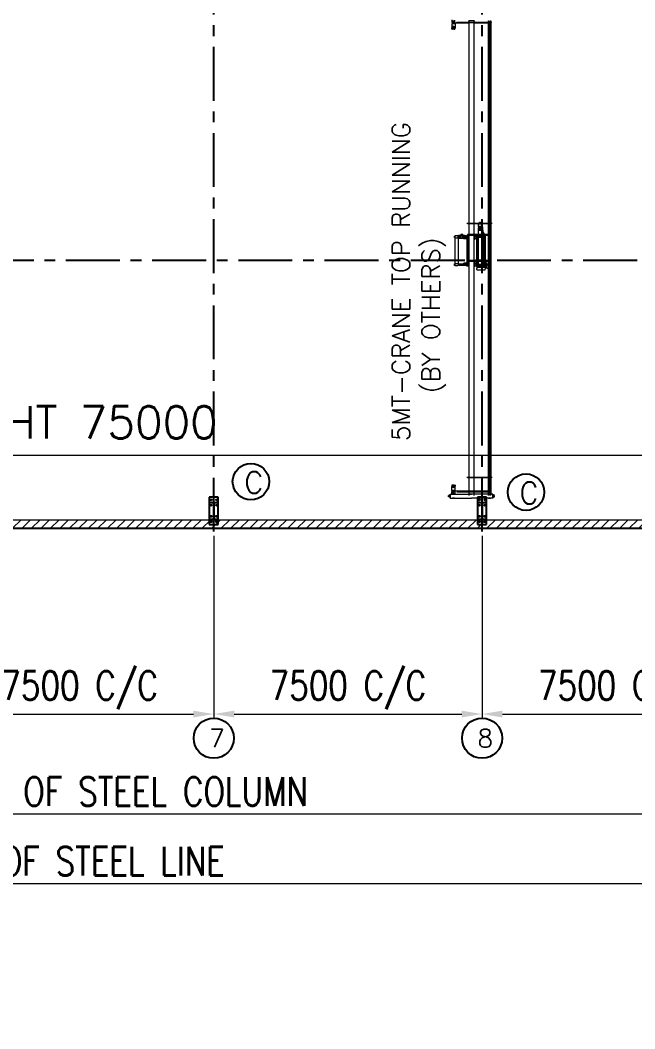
# Model space of a CAD drawing. Header units: millimetres. Extents: x 68421 to 1479662, y -51504 to 144751.
# Drawn here: x 1356556 to 1373736, y 21030 to 49232 of the extents above; entities that cross this region are included whole.
import ezdxf

# ---------------------------------------------------------------- set-up
doc = ezdxf.new("R2010")
doc.units = ezdxf.units.MM
doc.header["$LTSCALE"] = 0.35
doc.header["$MEASUREMENT"] = 0
for name, pattern in [('CENTER', [6884.562, 4302.852, -860.57, 860.57, -860.57]), ('CONTIN', [0, 0, 0]), ('HIDDEN', [9.525, 6.35, -3.175])]:
    doc.linetypes.add(name, pattern=pattern)
doc.layers.get('0').update_dxf_attribs({"linetype": 'CONTIN'})
doc.layers.get('Defpoints').update_dxf_attribs({"linetype": 'CONTINUOUS'})
for name, color, linetype in [('1', 7, 'CONTIN'), ('10', 10, 'CONTIN'), ('13', 1, 'CONTIN'), ('16', 7, 'CONTIN'), ('27', 1, 'CENTER')]:
    doc.layers.add(name, color=color, linetype=linetype)
doc.styles.add('S', font='simplex.shx')
doc.styles.add('SIMPLEX', font='simplex.shx', dxfattribs={"width": 0.8})
doc.dimstyles.new('FOR D', dxfattribs={"dimscale": 114, "dimtxt": 2, "dimasz": 2, "dimexe": 1, "dimexo": 1, "dimgap": 1, "dimtad": 1, "dimdec": 0, "dimzin": 0, "dimdsep": 46, "dimtxsty": 'SIMPLEX', "dimcen": 1, "dimclrd": 6, "dimclre": 6, "dimclrt": 7, "dimadec": 0, "dimazin": 0, "dimtfac": 1, "dimtdec": 0, "dimtofl": 0, "dimtmove": 0, "dimatfit": 3, "dimfxl": 1, "dimtolj": 1, "dimtzin": 0, "dimlwd": 0, "dimlwe": 0, "dimarcsym": 1})

# ---------------------------------------------------------------- blocks, each defined once
blk = doc.blocks.new('WCOL')
for p, q in [((-448.874, 875.304), (448.874, 875.304)), ((0, 875.304), (0, 0)), ((-448.874, 0), (448.874, 0))]:
    blk.add_line(p, q)
blk = doc.blocks.new('BOLT_0')
at = {"layer": '1'}
blk.add_circle((0, 0), 25.4, dxfattribs=at)
blk = doc.blocks.new('FGFG')
at = {"color": 3, "linetype": 'HIDDEN', "lineweight": 0, "ltscale": 5}
for p, q in [((1233976, 38380), (1233976, 38313)), ((1233976, 38369), (1234059, 38369)), ((1233976, 38368), (1234059, 38368)), ((1234012, 38364), (1234022, 38364)), ((1234012, 38364), (1234012, 38337)), ((1234022, 38364), (1234022, 38337)), ((1234059, 38313), (1234059, 38380)), ((1234445, 38359), (1234445, 38380)), ((1234445, 38380), (1234597, 38380)), ((1234445, 38359), (1234445, 25093)), ((1234597, 38380), (1234597, 38359)), ((1234597, 25093), (1234597, 38359)), ((1234992, 25093), (1234992, 38362)), ((1234992, 38362), (1235007, 38362)), ((1235007, 38362), (1235007, 25093)), ((1235042, 25093), (1235042, 38362)), ((1235042, 38362), (1235058, 38362)), ((1235058, 38362), (1235058, 25093)), ((1233972, 38285), (1233972, 38172)), ((1233992, 38285), (1233972, 38285)), ((1234003, 38208), (1233972, 38208)), ((1234003, 38190), (1233972, 38190)), ((1234003, 38172), (1233972, 38172)), ((1233975, 38142), (1233972, 38172)), ((1234010, 38334), (1233976, 38334)), ((1233978, 38308), (1233977, 38308)), ((1233977, 38308), (1233977, 38303)), ((1233977, 38303), (1233978, 38303)), ((1234057, 38308), (1233978, 38308)), ((1234058, 38303), (1233978, 38303)), ((1233982, 38303), (1233980, 38285)), ((1234054, 38308), (1233981, 38308)), ((1234003, 38135), (1233982, 38135)), ((1234043, 38285), (1233992, 38285)), ((1234024, 38208), (1234003, 38208)), ((1234024, 38190), (1234003, 38190)), ((1234024, 38172), (1234003, 38172)), ((1234024, 38135), (1234003, 38135)), ((1234024, 38208), (1234062, 38208)), ((1234024, 38190), (1234062, 38190)), ((1234024, 38172), (1234062, 38172)), ((1234024, 38135), (1234053, 38135)), ((1234059, 38334), (1234025, 38334)), ((1234062, 38285), (1234043, 38285)), ((1234052, 38303), (1234055, 38285)), ((1234057, 38308), (1234058, 38308)), ((1234058, 38308), (1234058, 38303)), ((1234060, 38142), (1234062, 38172)), ((1234062, 38285), (1234062, 38172)), ((1234992, 38301), (1234597, 38301)), ((1234774, 32726), (1234742, 32726)), ((1234742, 32726), (1234742, 32711)), ((1234774, 32726), (1234806, 32726)), ((1234806, 32726), (1234806, 32711)), ((1235096, 32701), (1234389, 32701)), ((1234712, 32580), (1234712, 32554)), ((1234835, 32580), (1234712, 32580)), ((1234712, 32554), (1234712, 32554)), ((1234712, 32554), (1234712, 32552)), ((1234835, 32554), (1234712, 32554)), ((1234712, 32552), (1234712, 32514)), ((1234712, 32552), (1234713, 32552)), ((1234774, 32552), (1234712, 32552)), ((1234836, 32530), (1234712, 32530)), ((1234712, 32511), (1234712, 32389)), ((1234713, 32552), (1234774, 32552)), ((1234713, 32513), (1234719, 32513)), ((1234719, 32511), (1234713, 32511)), ((1234723, 32607), (1234717, 32607)), ((1234829, 32711), (1234719, 32711)), ((1234719, 32616), (1234719, 32711)), ((1234829, 32691), (1234719, 32691)), ((1234829, 32683), (1234719, 32683)), ((1234719, 32621), (1234829, 32621)), ((1234719, 32616), (1234829, 32616)), ((1234719, 32513), (1234721, 32513)), ((1234719, 32512), (1234719, 32511)), ((1234721, 32512), (1234719, 32512)), ((1234731, 32511), (1234719, 32511)), ((1234721, 32513), (1234721, 32512)), ((1234721, 32513), (1234827, 32513)), ((1234824, 32607), (1234723, 32607)), ((1234724, 32609), (1234724, 32607)), ((1234731, 32610), (1234725, 32610)), ((1234731, 32610), (1234731, 32613)), ((1234817, 32610), (1234731, 32610)), ((1234740, 32511), (1234731, 32511)), ((1234732, 32614), (1234739, 32616)), ((1234809, 32616), (1234739, 32616)), ((1234829, 32511), (1234740, 32511)), ((1234774, 32552), (1234834, 32552)), ((1234836, 32552), (1234774, 32552)), ((1234816, 32614), (1234809, 32616)), ((1234817, 32610), (1234817, 32613)), ((1234823, 32610), (1234817, 32610)), ((1234824, 32609), (1234824, 32607)), ((1234831, 32607), (1234824, 32607)), ((1234827, 32512), (1234827, 32513)), ((1234827, 32513), (1234829, 32513)), ((1234829, 32512), (1234827, 32512)), ((1234829, 32616), (1234829, 32711)), ((1234829, 32513), (1234835, 32513)), ((1234829, 32511), (1234829, 32512)), ((1234835, 32511), (1234829, 32511)), ((1234834, 32552), (1234835, 32552)), ((1234836, 32554), (1234835, 32580)), ((1234835, 32554), (1234836, 32554)), ((1234835, 32552), (1234835, 32554)), ((1234836, 32514), (1234836, 32552)), ((1234836, 32511), (1234836, 32432)), ((1234836, 32432), (1234836, 32417)), ((1234837, 32437), (1234837, 32385)), ((1234862, 32440), (1234840, 32440)), ((1234867, 32440), (1234862, 32440)), ((1234862, 32440), (1234862, 32365)), ((1234046, 32345), (1234045, 32344)), ((1234045, 32344), (1234045, 32307)), ((1234045, 32307), (1234046, 32307)), ((1234046, 32345), (1234046, 32307)), ((1234049, 32345), (1234046, 32345)), ((1234046, 32307), (1234049, 32307)), ((1234049, 32346), (1234050, 32346)), ((1234049, 32345), (1234049, 32346)), ((1234049, 32307), (1234049, 32345)), ((1234049, 32307), (1234049, 32345)), ((1234049, 32305), (1234049, 32307)), ((1234050, 32305), (1234049, 32305)), ((1234050, 32346), (1234050, 32345)), ((1234050, 32307), (1234050, 32345)), ((1234050, 32345), (1234053, 32345)), ((1234050, 32345), (1234050, 32326)), ((1234050, 32326), (1234050, 32307)), ((1234050, 32307), (1234053, 32307)), ((1234050, 32307), (1234050, 32305)), ((1234053, 32351), (1234053, 31569)), ((1234078, 32351), (1234053, 32351)), ((1234053, 32351), (1234053, 32345)), ((1234053, 32345), (1234053, 32307)), ((1234053, 32303), (1234149, 32303)), ((1234128, 32351), (1234078, 32351)), ((1234150, 32351), (1234128, 32351)), ((1234150, 32352), (1234149, 32347)), ((1234149, 32333), (1234149, 32347)), ((1234149, 32319), (1234149, 32333)), ((1234149, 32332), (1234149, 32326)), ((1234149, 32326), (1234149, 32319)), ((1234149, 32319), (1234149, 32304)), ((1234150, 32299), (1234149, 32304)), ((1234153, 32353), (1234151, 32353)), ((1234151, 32298), (1234153, 32298)), ((1234153, 32357), (1234153, 32353)), ((1234153, 32353), (1234153, 32326)), ((1234153, 32326), (1234153, 32298)), ((1234153, 32298), (1234153, 32295)), ((1234153, 32290), (1234153, 31569)), ((1234155, 32358), (1234155, 32361)), ((1234155, 32358), (1234155, 32293)), ((1234155, 32293), (1234155, 32290)), ((1234195, 32365), (1234171, 32365)), ((1234171, 32365), (1234171, 32286)), ((1234171, 32286), (1234195, 32286)), ((1234197, 32365), (1234195, 32365)), ((1234195, 32365), (1234195, 32286)), ((1234195, 32365), (1234195, 32365)), ((1234195, 32286), (1234197, 32286)), ((1234195, 32286), (1234195, 32286)), ((1234197, 32364), (1234197, 32365)), ((1234212, 32365), (1234197, 32365)), ((1234197, 32365), (1234197, 32365)), ((1234197, 32364), (1234197, 32287)), ((1234197, 32286), (1234197, 32287)), ((1234197, 32286), (1234212, 32286)), ((1234197, 32286), (1234197, 32286)), ((1234212, 32326), (1234212, 32365)), ((1234224, 32365), (1234212, 32365)), ((1234212, 32286), (1234212, 32326)), ((1234212, 32286), (1234224, 32286)), ((1234221, 32392), (1234221, 32388)), ((1234221, 32388), (1234222, 32369)), ((1234221, 32388), (1234223, 32388)), ((1234223, 32388), (1234251, 32388)), ((1234224, 32359), (1234224, 32365)), ((1234224, 32292), (1234224, 32359)), ((1234225, 32359), (1234224, 32359)), ((1234224, 32286), (1234224, 32292)), ((1234224, 32292), (1234225, 32292)), ((1234225, 32366), (1234266, 32366)), ((1234265, 32365), (1234225, 32365)), ((1234225, 32365), (1234225, 32359)), ((1234225, 32359), (1234225, 32359)), ((1234225, 32292), (1234225, 32359)), ((1234225, 32292), (1234225, 32286)), ((1234225, 32292), (1234225, 32292)), ((1234225, 32286), (1234265, 32286)), ((1234262, 32385), (1234241, 32385)), ((1234241, 32370), (1234262, 32370)), ((1234282, 32388), (1234251, 32388)), ((1234265, 32359), (1234265, 32365)), ((1234266, 32359), (1234265, 32359)), ((1234265, 32359), (1234265, 32359)), ((1234265, 32292), (1234265, 32359)), ((1234265, 32286), (1234265, 32292)), ((1234265, 32292), (1234265, 32292)), ((1234265, 32292), (1234266, 32292)), ((1234266, 32366), (1234278, 32366)), ((1234266, 32366), (1234266, 32361)), ((1234266, 32359), (1234266, 32361)), ((1234266, 32361), (1234266, 32361)), ((1234266, 32361), (1234280, 32361)), ((1234266, 32355), (1234266, 32359)), ((1234280, 32355), (1234266, 32355)), ((1234266, 32292), (1234266, 32355)), ((1234266, 32286), (1234266, 32292)), ((1234266, 32286), (1234278, 32286)), ((1234280, 32366), (1234278, 32366)), ((1234278, 32293), (1234278, 32355)), ((1234278, 32293), (1234278, 32286)), ((1234280, 32367), (1234280, 32361)), ((1234280, 32361), (1234280, 32358)), ((1234280, 32361), (1234280, 32361)), ((1234280, 32358), (1234280, 32355)), ((1234281, 32369), (1234282, 32388)), ((1234282, 32392), (1234282, 32388)), ((1234292, 32357), (1234289, 32357)), ((1234289, 32357), (1234289, 32295)), ((1234289, 32295), (1234292, 32295)), ((1234293, 32357), (1234292, 32357)), ((1234292, 32357), (1234292, 32295)), ((1234292, 32357), (1234292, 32357)), ((1234292, 32295), (1234293, 32295)), ((1234292, 32295), (1234292, 32295)), ((1234294, 32360), (1234294, 32357)), ((1234294, 32294), (1234294, 32291)), ((1234303, 32361), (1234295, 32361)), ((1234295, 32360), (1234295, 32291)), ((1234295, 32291), (1234303, 32290)), ((1234352, 32290), (1234301, 32290)), ((1234301, 32290), (1234301, 32282)), ((1234301, 32282), (1234352, 32282)), ((1234304, 32360), (1234304, 32360)), ((1234304, 32360), (1234304, 32291)), ((1234305, 32359), (1234304, 32359)), ((1234304, 32292), (1234305, 32292)), ((1234304, 32291), (1234304, 32291)), ((1234309, 32361), (1234305, 32361)), ((1234305, 32360), (1234305, 32359)), ((1234305, 32292), (1234305, 32359)), ((1234305, 32292), (1234305, 32291)), ((1234305, 32290), (1234309, 32290)), ((1234310, 32356), (1234310, 32360)), ((1234310, 32360), (1234310, 32356)), ((1234324, 32360), (1234310, 32360)), ((1234310, 32353), (1234310, 32356)), ((1234324, 32356), (1234310, 32356)), ((1234310, 32356), (1234310, 32356)), ((1234310, 32339), (1234310, 32353)), ((1234324, 32353), (1234310, 32353)), ((1234310, 32312), (1234310, 32339)), ((1234328, 32339), (1234310, 32339)), ((1234310, 32298), (1234310, 32312)), ((1234310, 32312), (1234328, 32312)), ((1234310, 32298), (1234324, 32298)), ((1234310, 32295), (1234310, 32298)), ((1234310, 32291), (1234310, 32295)), ((1234324, 32295), (1234310, 32295)), ((1234310, 32291), (1234310, 32295)), ((1234310, 32295), (1234310, 32295)), ((1234324, 32291), (1234310, 32291)), ((1234324, 32356), (1234324, 32360)), ((1234324, 32355), (1234324, 32356)), ((1234328, 32355), (1234324, 32355)), ((1234324, 32353), (1234324, 32355)), ((1234324, 32298), (1234324, 32296)), ((1234324, 32296), (1234328, 32296)), ((1234324, 32296), (1234324, 32295)), ((1234324, 32295), (1234324, 32291)), ((1234328, 32358), (1234328, 32355)), ((1234341, 32358), (1234328, 32358)), ((1234330, 32355), (1234328, 32355)), ((1234330, 32339), (1234328, 32339)), ((1234328, 32312), (1234330, 32312)), ((1234328, 32296), (1234328, 32293)), ((1234328, 32296), (1234330, 32296)), ((1234328, 32293), (1234341, 32293)), ((1234330, 32339), (1234330, 32355)), ((1234330, 32330), (1234330, 32339)), ((1234353, 32330), (1234330, 32330)), ((1234330, 32312), (1234330, 32322)), ((1234330, 32322), (1234353, 32322)), ((1234330, 32296), (1234330, 32312)), ((1234354, 32358), (1234341, 32358)), ((1234341, 32293), (1234354, 32293)), ((1234381, 32290), (1234352, 32290)), ((1234352, 32282), (1234393, 32282)), ((1234353, 32322), (1234353, 32330)), ((1234354, 32326), (1234354, 32358)), ((1234354, 32358), (1234354, 32358)), ((1234354, 32358), (1234354, 32358)), ((1234354, 32358), (1234356, 32358)), ((1234354, 32358), (1234354, 32326)), ((1234354, 32326), (1234354, 32293)), ((1234356, 32293), (1234354, 32293)), ((1234354, 32293), (1234354, 32293)), ((1234354, 32293), (1234354, 32293)), ((1234356, 32293), (1234356, 32358)), ((1234370, 32358), (1234356, 32358)), ((1234356, 32293), (1234370, 32293)), ((1234370, 32293), (1234370, 32358)), ((1234370, 32351), (1234371, 32351)), ((1234371, 32300), (1234370, 32300)), ((1234371, 32351), (1234371, 32343)), ((1234371, 32343), (1234373, 32343)), ((1234371, 32308), (1234371, 32343)), ((1234373, 32308), (1234371, 32308)), ((1234371, 32308), (1234371, 32300)), ((1234373, 32343), (1234373, 32343)), ((1234373, 32343), (1234373, 32336)), ((1234373, 32308), (1234373, 32343)), ((1234373, 32336), (1234373, 32336)), ((1234373, 32336), (1234374, 32335)), ((1234374, 32316), (1234373, 32315)), ((1234373, 32315), (1234373, 32315)), ((1234373, 32315), (1234373, 32308)), ((1234373, 32308), (1234373, 32308)), ((1234374, 32335), (1234375, 32335)), ((1234375, 32316), (1234374, 32316)), ((1234375, 32335), (1234375, 32335)), ((1234375, 32335), (1234376, 32335)), ((1234376, 32316), (1234375, 32316)), ((1234375, 32316), (1234375, 32316)), ((1234376, 32347), (1234376, 32345)), ((1234376, 32345), (1234376, 32307)), ((1234376, 32335), (1234376, 32335)), ((1234376, 32335), (1234376, 32316)), ((1234376, 32316), (1234376, 32316)), ((1234376, 32307), (1234376, 32305)), ((1234419, 32361), (1234381, 32361)), ((1234381, 32361), (1234381, 32352)), ((1234381, 32352), (1234381, 32350)), ((1234381, 32350), (1234381, 32326)), ((1234381, 32326), (1234381, 32302)), ((1234381, 32302), (1234381, 32299)), ((1234381, 32299), (1234381, 32290)), ((1234381, 32290), (1234416, 32290)), ((1234416, 32290), (1234381, 32290)), ((1234416, 32286), (1234393, 32286)), ((1234393, 32286), (1234393, 32282)), ((1234393, 32282), (1234393, 32243)), ((1234393, 32243), (1234393, 31809)), ((1235075, 32393), (1234408, 32393)), ((1234408, 32393), (1234408, 32372)), ((1234408, 32372), (1235075, 32372)), ((1234416, 32290), (1234419, 32290)), ((1234416, 32290), (1234416, 32286)), ((1234419, 32286), (1234416, 32286)), ((1234419, 32357), (1234419, 32361)), ((1234419, 32353), (1234419, 32357)), ((1234420, 32357), (1234419, 32357)), ((1234419, 32298), (1234419, 32353)), ((1234419, 32294), (1234419, 32298)), ((1234419, 32290), (1234419, 32294)), ((1234419, 32294), (1234420, 32294)), ((1234419, 32243), (1234419, 32286)), ((1234419, 32243), (1234419, 31809)), ((1234420, 32381), (1234420, 32357)), ((1234420, 32381), (1234421, 32381)), ((1234420, 32357), (1234420, 32354)), ((1234420, 32354), (1234420, 32326)), ((1234420, 32326), (1234420, 32297)), ((1234420, 32297), (1234420, 32294)), ((1234420, 32294), (1234420, 32270)), ((1234420, 32270), (1234421, 32270)), ((1234421, 32390), (1234421, 32381)), ((1234421, 32381), (1234421, 32270)), ((1234421, 32270), (1234421, 32262)), ((1234425, 32391), (1234422, 32391)), ((1234422, 32261), (1234425, 32261)), ((1234425, 32391), (1234425, 32390)), ((1234425, 32390), (1234425, 32329)), ((1234432, 32390), (1234425, 32390)), ((1234425, 32329), (1234425, 32322)), ((1234426, 32329), (1234425, 32329)), ((1234425, 32322), (1234432, 32322)), ((1234425, 32261), (1234425, 32322)), ((1234432, 32261), (1234425, 32261)), ((1234425, 32261), (1234425, 32261)), ((1234430, 32333), (1234426, 32333)), ((1234426, 32333), (1234426, 32331)), ((1234430, 32331), (1234426, 32331)), ((1234426, 32331), (1234426, 32331)), ((1234426, 32331), (1234426, 32329)), ((1234430, 32331), (1234430, 32333)), ((1234431, 32331), (1234430, 32331)), ((1234431, 32329), (1234431, 32331)), ((1234432, 32329), (1234431, 32329)), ((1234434, 32391), (1234432, 32391)), ((1234432, 32391), (1234432, 32390)), ((1234432, 32390), (1234432, 32329)), ((1234432, 32322), (1234432, 32329)), ((1234432, 32261), (1234432, 32322)), ((1234432, 32261), (1234434, 32261)), ((1234432, 32261), (1234432, 32261)), ((1234435, 32381), (1234435, 32390)), ((1234435, 32326), (1234435, 32381)), ((1234441, 32381), (1234435, 32381)), ((1234435, 32270), (1234435, 32326)), ((1234435, 32262), (1234435, 32270)), ((1234441, 32270), (1234435, 32270)), ((1234441, 32381), (1234443, 32366)), ((1234441, 32270), (1234443, 32285)), ((1234443, 32285), (1234443, 32366)), ((1234445, 32365), (1234444, 32365)), ((1234445, 32286), (1234444, 32286)), ((1234597, 32365), (1234599, 32365)), ((1234597, 32286), (1234599, 32286)), ((1234602, 32381), (1234600, 32366)), ((1234600, 32366), (1234600, 32285)), ((1234602, 32270), (1234600, 32285)), ((1234608, 32381), (1234602, 32381)), ((1234602, 32270), (1234608, 32270)), ((1234608, 32390), (1234608, 32381)), ((1234608, 32381), (1234608, 32270)), ((1234608, 32270), (1234608, 32262)), ((1234612, 32391), (1234609, 32391)), ((1234609, 32261), (1234612, 32261)), ((1234612, 32391), (1234612, 32390)), ((1234612, 32390), (1234612, 32329)), ((1234619, 32390), (1234612, 32390)), ((1234613, 32329), (1234612, 32329)), ((1234612, 32329), (1234612, 32322)), ((1234612, 32322), (1234619, 32322)), ((1234612, 32261), (1234612, 32322)), ((1234619, 32261), (1234612, 32261)), ((1234612, 32261), (1234612, 32261)), ((1234617, 32333), (1234613, 32333)), ((1234613, 32333), (1234613, 32331)), ((1234613, 32331), (1234613, 32329)), ((1234617, 32331), (1234613, 32331)), ((1234613, 32331), (1234613, 32331)), ((1234617, 32331), (1234617, 32333)), ((1234618, 32331), (1234617, 32331)), ((1234618, 32329), (1234618, 32331)), ((1234619, 32329), (1234618, 32329)), ((1234621, 32391), (1234619, 32391)), ((1234619, 32391), (1234619, 32390)), ((1234619, 32390), (1234619, 32329)), ((1234619, 32322), (1234619, 32329)), ((1234619, 32261), (1234619, 32322)), ((1234619, 32261), (1234621, 32261)), ((1234619, 32261), (1234619, 32261)), ((1234622, 32381), (1234622, 32390)), ((1234622, 32326), (1234622, 32381)), ((1234624, 32381), (1234622, 32381)), ((1234622, 32270), (1234622, 32326)), ((1234622, 32262), (1234622, 32270)), ((1234624, 32270), (1234622, 32270)), ((1234624, 32359), (1234624, 32381)), ((1234624, 32326), (1234624, 32359)), ((1234625, 32359), (1234624, 32359)), ((1234624, 32292), (1234624, 32326)), ((1234624, 32270), (1234624, 32292)), ((1234625, 32292), (1234624, 32292)), ((1234625, 32369), (1234625, 32359)), ((1234625, 32363), (1234643, 32363)), ((1234625, 32359), (1234625, 32356)), ((1234625, 32292), (1234625, 32296)), ((1234625, 32283), (1234625, 32292)), ((1234625, 32288), (1234643, 32288)), ((1234641, 32372), (1234628, 32372)), ((1234641, 32279), (1234628, 32280)), ((1234643, 32360), (1234643, 32371)), ((1234643, 32360), (1234660, 32359)), ((1234643, 32292), (1234660, 32292)), ((1234643, 32292), (1234643, 32280)), ((1234663, 32326), (1234663, 32356)), ((1234663, 32326), (1234663, 32295)), ((1234666, 32339), (1234666, 32314)), ((1234666, 32314), (1234669, 32314)), ((1234669, 32314), (1234670, 32314)), ((1234670, 32314), (1234670, 31561)), ((1234670, 31561), (1234670, 32314)), ((1234670, 32314), (1234720, 32314)), ((1234671, 32344), (1234695, 32344)), ((1234693, 32354), (1234703, 32354)), ((1234774, 32354), (1234695, 32354)), ((1234695, 32354), (1234695, 32350)), ((1234695, 32350), (1234695, 32349)), ((1234695, 32349), (1234695, 32348)), ((1234695, 32348), (1234695, 32344)), ((1234695, 32344), (1234853, 32344)), ((1234703, 32354), (1234844, 32354)), ((1234713, 32385), (1234712, 32354)), ((1234713, 32388), (1234719, 32388)), ((1234719, 32387), (1234714, 32387)), ((1234829, 32388), (1234719, 32388)), ((1234719, 32388), (1234719, 32387)), ((1234719, 32388), (1234829, 32388)), ((1234719, 32388), (1234719, 32388)), ((1234719, 32388), (1234721, 32388)), ((1234829, 32387), (1234719, 32387)), ((1234720, 31561), (1234720, 32314)), ((1234720, 32314), (1234843, 32314)), ((1234774, 32354), (1234853, 32354)), ((1234827, 32388), (1234829, 32388)), ((1234838, 32376), (1234827, 32376)), ((1234829, 32387), (1234829, 32388)), ((1234829, 32388), (1234829, 32388)), ((1234829, 32388), (1234835, 32388)), ((1234829, 32387), (1234829, 32382)), ((1234829, 32387), (1234829, 32387)), ((1234837, 32385), (1234829, 32385)), ((1234829, 32385), (1234829, 32382)), ((1234829, 32382), (1234829, 32370)), ((1234829, 32382), (1234829, 32382)), ((1234829, 32382), (1234829, 32370)), ((1234829, 32370), (1234829, 32368)), ((1234829, 32370), (1234829, 32370)), ((1234829, 32370), (1234829, 32354)), ((1234837, 32367), (1234829, 32368)), ((1234834, 32402), (1234875, 32402)), ((1234836, 32417), (1234836, 32389)), ((1234837, 32385), (1234837, 32368)), ((1234840, 32365), (1234862, 32365)), ((1234842, 31561), (1234842, 32314)), ((1234843, 32314), (1234864, 32314)), ((1234844, 32354), (1234855, 32354)), ((1234853, 32354), (1234853, 32350)), ((1234853, 32350), (1234853, 32349)), ((1234853, 32349), (1234853, 32348)), ((1234853, 32348), (1234853, 32344)), ((1234853, 32344), (1234874, 32344)), ((1234862, 32365), (1234867, 32365)), ((1234864, 32314), (1234864, 31561)), ((1234864, 32314), (1234912, 32314)), ((1234900, 32344), (1234874, 32344)), ((1234909, 32344), (1234900, 32344)), ((1234912, 31561), (1234912, 32314)), ((1234912, 32314), (1234915, 32314)), ((1234915, 32314), (1234915, 32339)), ((1235075, 32372), (1235075, 32393)), ((1234301, 31593), (1234301, 31585)), ((1234352, 31593), (1234301, 31593)), ((1234393, 31593), (1234352, 31593)), ((1234393, 31809), (1234393, 31593)), ((1234393, 31593), (1234393, 31589)), ((1234393, 31589), (1234416, 31589)), ((1235075, 31666), (1234408, 31666)), ((1234408, 31666), (1234408, 31646)), ((1234408, 31646), (1235075, 31646)), ((1234416, 31589), (1234419, 31589)), ((1234416, 31585), (1234416, 31589)), ((1234419, 31589), (1234419, 31809)), ((1234434, 31603), (1234434, 31581)), ((1234434, 31603), (1234440, 31603)), ((1234442, 31601), (1234443, 31590)), ((1234444, 31590), (1234444, 31510)), ((1234444, 31590), (1234445, 31590)), ((1234599, 31590), (1234597, 31590)), ((1234599, 31510), (1234599, 31590)), ((1234602, 31601), (1234600, 31590)), ((1234610, 31603), (1234603, 31603)), ((1234610, 31603), (1234610, 31583)), ((1234625, 31593), (1234625, 31583)), ((1234641, 31596), (1234628, 31596)), ((1234643, 31584), (1234643, 31595)), ((1234952, 31603), (1234937, 31603)), ((1234937, 31603), (1234937, 31573)), ((1234952, 31573), (1234952, 31603)), ((1235075, 31646), (1235075, 31666)), ((1234046, 31569), (1234045, 31568)), ((1234045, 31568), (1234045, 31531)), ((1234045, 31531), (1234046, 31531)), ((1234046, 31569), (1234046, 31531)), ((1234049, 31569), (1234046, 31569)), ((1234046, 31531), (1234049, 31531)), ((1234050, 31571), (1234049, 31571)), ((1234049, 31571), (1234049, 31569)), ((1234049, 31531), (1234049, 31569)), ((1234049, 31569), (1234049, 31531)), ((1234049, 31531), (1234049, 31529)), ((1234049, 31529), (1234050, 31529)), ((1234050, 31569), (1234050, 31571)), ((1234050, 31531), (1234050, 31569)), ((1234050, 31569), (1234053, 31569)), ((1234050, 31550), (1234050, 31569)), ((1234050, 31531), (1234050, 31550)), ((1234050, 31531), (1234053, 31531)), ((1234050, 31529), (1234050, 31531)), ((1234153, 31573), (1234053, 31573)), ((1234053, 31569), (1234053, 31531)), ((1234053, 31531), (1234053, 31525)), ((1234053, 31525), (1234078, 31525)), ((1234078, 31525), (1234128, 31525)), ((1234128, 31525), (1234153, 31525)), ((1234153, 31569), (1234153, 31531)), ((1234156, 31569), (1234153, 31569)), ((1234153, 31569), (1234153, 31531)), ((1234153, 31531), (1234153, 31525)), ((1234156, 31531), (1234153, 31531)), ((1234157, 31571), (1234156, 31571)), ((1234156, 31571), (1234156, 31569)), ((1234156, 31569), (1234156, 31531)), ((1234156, 31531), (1234156, 31529)), ((1234156, 31529), (1234157, 31529)), ((1234157, 31569), (1234157, 31571)), ((1234157, 31569), (1234381, 31569)), ((1234157, 31550), (1234157, 31569)), ((1234157, 31531), (1234157, 31550)), ((1234157, 31531), (1234381, 31531)), ((1234157, 31529), (1234157, 31531)), ((1234301, 31585), (1234352, 31585)), ((1234352, 31585), (1234381, 31585)), ((1234381, 31585), (1234381, 31577)), ((1234381, 31585), (1234416, 31585)), ((1234381, 31577), (1234381, 31574)), ((1234381, 31574), (1234381, 31569)), ((1234381, 31569), (1234381, 31550)), ((1234381, 31550), (1234381, 31531)), ((1234381, 31531), (1234381, 31526)), ((1234381, 31526), (1234381, 31523)), ((1234381, 31523), (1234381, 31515)), ((1234381, 31515), (1234419, 31515)), ((1234416, 31585), (1234419, 31585)), ((1234419, 31581), (1234419, 31585)), ((1234419, 31578), (1234419, 31581)), ((1234434, 31581), (1234419, 31581)), ((1234419, 31522), (1234419, 31578)), ((1234419, 31518), (1234419, 31522)), ((1234434, 31519), (1234419, 31518)), ((1234419, 31515), (1234419, 31518)), ((1234422, 31577), (1234428, 31577)), ((1234422, 31522), (1234428, 31522)), ((1234431, 31575), (1234430, 31576)), ((1234430, 31523), (1234431, 31525)), ((1234434, 31573), (1234431, 31575)), ((1234431, 31525), (1234431, 31575)), ((1234431, 31525), (1234434, 31526)), ((1234434, 31581), (1234434, 31550)), ((1234434, 31519), (1234434, 31550)), ((1234434, 31497), (1234434, 31519)), ((1234434, 31497), (1234440, 31497)), ((1234442, 31498), (1234443, 31509)), ((1234444, 31510), (1234445, 31510)), ((1234599, 31510), (1234597, 31510)), ((1234602, 31498), (1234600, 31509)), ((1234610, 31497), (1234603, 31497)), ((1234610, 31583), (1234610, 31550)), ((1234625, 31583), (1234610, 31583)), ((1234613, 31575), (1234610, 31573)), ((1234610, 31517), (1234610, 31550)), ((1234613, 31525), (1234610, 31527)), ((1234610, 31497), (1234610, 31517)), ((1234625, 31516), (1234610, 31517)), ((1234615, 31576), (1234613, 31575)), ((1234615, 31524), (1234613, 31525)), ((1234616, 31577), (1234622, 31577)), ((1234622, 31523), (1234616, 31523)), ((1234625, 31583), (1234625, 31580)), ((1234625, 31516), (1234625, 31520)), ((1234625, 31507), (1234625, 31516)), ((1234641, 31503), (1234628, 31504)), ((1234643, 31584), (1234660, 31583)), ((1234643, 31516), (1234660, 31516)), ((1234643, 31516), (1234643, 31505)), ((1234663, 31550), (1234663, 31580)), ((1234663, 31519), (1234663, 31550)), ((1234669, 31561), (1234666, 31561)), ((1234666, 31561), (1234666, 31537)), ((1234668, 31493), (1234668, 31487)), ((1234668, 31487), (1234912, 31487)), ((1234670, 31561), (1234669, 31561)), ((1234706, 31561), (1234670, 31561)), ((1234910, 31495), (1234670, 31495)), ((1234670, 31487), (1234670, 31483)), ((1234671, 31531), (1234680, 31531)), ((1234671, 31481), (1234909, 31481)), ((1234672, 31527), (1234672, 31499)), ((1234672, 31499), (1234672, 31498)), ((1234672, 31498), (1234672, 31497)), ((1234672, 31480), (1234672, 31443)), ((1234674, 31411), (1234672, 31443)), ((1234678, 31529), (1234674, 31529)), ((1234678, 31529), (1234678, 31529)), ((1234678, 31529), (1234903, 31529)), ((1234680, 31531), (1234901, 31531)), ((1234706, 31561), (1234842, 31561)), ((1234864, 31561), (1234842, 31561)), ((1234911, 31561), (1234864, 31561)), ((1234901, 31531), (1234909, 31531)), ((1234903, 31529), (1234903, 31529)), ((1234906, 31529), (1234903, 31529)), ((1234907, 31411), (1234909, 31443)), ((1234909, 31499), (1234909, 31527)), ((1234909, 31499), (1234909, 31498)), ((1234909, 31498), (1234909, 31497)), ((1234909, 31443), (1234909, 31480)), ((1234910, 31487), (1234910, 31483)), ((1234912, 31561), (1234911, 31561)), ((1234915, 31561), (1234912, 31561)), ((1234912, 31487), (1234912, 31493)), ((1234915, 31537), (1234915, 31561)), ((1234915, 31540), (1234915, 31560)), ((1234915, 31560), (1234917, 31560)), ((1234917, 31540), (1234915, 31540)), ((1234917, 31560), (1234917, 31540)), ((1234917, 31557), (1234917, 31542)), ((1234935, 31557), (1234917, 31557)), ((1234917, 31542), (1234935, 31542)), ((1234935, 31573), (1234935, 31527)), ((1234955, 31573), (1234935, 31573)), ((1234935, 31527), (1234955, 31527)), ((1234937, 31527), (1234937, 31437)), ((1234937, 31437), (1234952, 31452)), ((1234937, 31437), (1234952, 31452)), ((1235028, 31437), (1234937, 31437)), ((1234952, 31452), (1234952, 31527)), ((1234952, 31452), (1235028, 31452)), ((1234955, 31527), (1234955, 31573)), ((1234971, 31557), (1234955, 31557)), ((1234955, 31542), (1234971, 31542)), ((1234971, 31542), (1234971, 31557)), ((1235028, 31452), (1235028, 31437)), ((1234003, 25387), (1233982, 25387)), ((1234024, 25387), (1234003, 25387)), ((1234024, 25387), (1234053, 25387)), ((1235096, 25599), (1234389, 25599)), ((1233875, 25104), (1233925, 25104)), ((1233875, 25054), (1233875, 25104)), ((1233925, 25135), (1233929, 25135)), ((1233925, 25024), (1233925, 25135)), ((1233929, 25135), (1234521, 25135)), ((1233929, 25135), (1233929, 25024)), ((1233975, 25380), (1233972, 25349)), ((1233972, 25236), (1233972, 25349)), ((1234003, 25349), (1233972, 25349)), ((1234003, 25332), (1233972, 25332)), ((1234003, 25314), (1233972, 25314)), ((1233992, 25236), (1233972, 25236)), ((1233976, 25142), (1233976, 25209)), ((1234010, 25188), (1233976, 25188)), ((1233976, 25154), (1234059, 25154)), ((1233976, 25152), (1234059, 25152)), ((1233977, 25214), (1233977, 25219)), ((1233977, 25219), (1233978, 25219)), ((1233978, 25214), (1233977, 25214)), ((1234058, 25219), (1233978, 25219)), ((1234057, 25214), (1233978, 25214)), ((1233982, 25219), (1233980, 25236)), ((1234054, 25214), (1233981, 25214)), ((1233981, 25137), (1234054, 25137)), ((1234043, 25236), (1233992, 25236)), ((1233995, 25135), (1233995, 25137)), ((1233995, 25135), (1234030, 25135)), ((1234024, 25349), (1234003, 25349)), ((1234024, 25332), (1234003, 25332)), ((1234024, 25314), (1234003, 25314)), ((1234012, 25158), (1234012, 25185)), ((1234012, 25158), (1234022, 25158)), ((1234022, 25158), (1234022, 25185)), ((1234024, 25349), (1234062, 25349)), ((1234024, 25332), (1234062, 25332)), ((1234024, 25314), (1234062, 25314)), ((1234059, 25188), (1234025, 25188)), ((1234040, 25135), (1234030, 25135)), ((1234040, 25135), (1234040, 25137)), ((1234062, 25236), (1234043, 25236)), ((1234052, 25219), (1234055, 25236)), ((1234057, 25214), (1234058, 25214)), ((1234058, 25214), (1234058, 25219)), ((1234059, 25209), (1234059, 25142)), ((1234060, 25380), (1234062, 25349)), ((1234062, 25236), (1234062, 25349)), ((1234445, 25142), (1234597, 25142)), ((1235113, 25135), (1234521, 25135)), ((1234992, 25220), (1234597, 25220)), ((1234992, 25160), (1235007, 25160)), ((1235042, 25160), (1235058, 25160)), ((1235117, 25135), (1235113, 25135)), ((1235113, 25135), (1235113, 25024)), ((1235117, 25024), (1235117, 25135)), ((1235167, 25104), (1235117, 25104)), ((1235167, 25054), (1235167, 25104)), ((1233925, 25054), (1233875, 25054)), ((1233929, 25024), (1233925, 25024)), ((1233929, 25024), (1234521, 25024)), ((1233990, 25016), (1233990, 25024)), ((1234045, 25016), (1233990, 25016)), ((1234045, 25024), (1234045, 25016)), ((1235113, 25024), (1234521, 25024)), ((1234997, 25024), (1234997, 25016)), ((1234997, 25016), (1235052, 25016)), ((1235052, 25016), (1235052, 25024)), ((1235113, 25024), (1235117, 25024)), ((1235117, 25054), (1235167, 25054))]:
    blk.add_line(p, q, dxfattribs=at)
for points in [[(1234445, 38301), (1234052, 38301)], [(1235042, 38301), (1235007, 38301)], [(1234445, 25220), (1234052, 25220)], [(1235042, 25220), (1235007, 25220)]]:
    blk.add_lwpolyline(points, dxfattribs=at)
for points in [[(1234108, 38327), (1235075, 38327), (1235075, 38306), (1234108, 38306)], [(1234408, 32711), (1235075, 32711), (1235075, 32691), (1234408, 32691)], [(1234408, 25609), (1235075, 25609), (1235075, 25589), (1234408, 25589)], [(1234108, 25195), (1235075, 25195), (1235075, 25215), (1234108, 25215)]]:
    blk.add_lwpolyline(points, close=True, dxfattribs=at)
for centre, radius, start, end in [((1233981, 38380), 5.04, 90, 180), ((1234054, 38380), 5.04, 0, 90), ((1233982, 38142), 7.56, 183.8141, 270), ((1233981, 38313), 5.04, 180, 270), ((1234010, 38337), 2.52, 270, 0), ((1234025, 38337), 2.52, 180, 270), ((1234053, 38142), 7.56, 270, 356.1859), ((1234054, 38313), 5.04, 270, 0), ((1234964, 32566), 252, 171.0111, 176.7901), ((1234713, 32514), 0.806, 180.5014, 270), ((1234713, 32511), 0.806, 90, 180), ((1234717, 32605), 2.01, 90, 171.011), ((1234723, 32607), 0.504, 270, 357.0005), ((1234725, 32609), 1.26, 90, 177.0008), ((1234732, 32613), 0.806, 100.5297, 176.0004), ((1234739, 32615), 0.806, 90, 100.5297), ((1234809, 32615), 0.806, 79.4697, 90), ((1234816, 32613), 0.806, 3.9996, 79.4703), ((1234823, 32609), 1.26, 2.9992, 90), ((1234824, 32607), 0.503, 183.0053, 270), ((1234831, 32605), 2.02, 8.989, 90), ((1234584, 32566), 252, 3.2099, 8.9889), ((1234835, 32514), 0.806, 270, 359.4987), ((1234835, 32511), 0.806, 0, 90), ((1234840, 32437), 3.02, 91.0027, 180), ((1234867, 32437), 3.02, 6.1328, 88.9973), ((1234545, 32402), 327, 353.8656, 6.1344), ((1234149, 32332), 0.806, 112.0248, 180), ((1234149, 32319), 0.806, 180, 247.9752), ((1234151, 32352), 0.806, 93.9996, 170.0014), ((1234151, 32299), 0.806, 189.9986, 266.0004), ((1234154, 32357), 0.806, 97.181, 180), ((1234154, 32295), 0.806, 180, 270), ((1234154, 32358), 0.806, 270, 0), ((1234154, 32293), 0.806, 0, 82.8195), ((1234157, 32361), 2.01, 101.5953, 180), ((1234157, 32290), 2.01, 180, 258.4047), ((1234187, 32215), 151, 95.9311, 101.5961), ((1234187, 32437), 151, 258.4039, 264.0689), ((1234224, 32392), 3.02, 93.8992, 180), ((1234225, 32369), 3.02, 180.9999, 270), ((1234251, 31993), 403, 92.7226, 93.8997), ((1234251, 31993), 403, 87.2774, 92.7226), ((1234241, 32378), 7.56, 90, 270), ((1234262, 32378), 7.56, 270, 90), ((1234251, 31993), 403, 86.1003, 87.2774), ((1234261, 32433), 141, 276.8523, 281.5379), ((1234279, 32392), 3.02, 0, 86.0999), ((1234278, 32369), 3.02, 309.6403, 359.0001), ((1234280, 32367), 0.252, 129.6442, 179.003), ((1234261, 32218), 141, 78.4621, 82.3226), ((1234293, 32358), 1.01, 272.0001, 345.7442), ((1234293, 32294), 1.01, 14.2558, 87.9999), ((1234295, 32360), 1.01, 92, 165.7442), ((1234295, 32292), 1.01, 194.2558, 268), ((1234303, 32360), 0.504, 0, 92), ((1234303, 32291), 0.504, 268, 0), ((1234304, 32360), 0.504, 180, 270), ((1234304, 32291), 0.504, 90, 180), ((1234305, 32360), 0.806, 90, 180), ((1234305, 32291), 0.806, 180, 270), ((1234309, 32360), 0.806, 0, 90), ((1234309, 32291), 0.806, 270, 0), ((1234379, 32347), 3.02, 107.348, 180), ((1234379, 32305), 3.02, 180, 252.6431), ((1234378, 32352), 3.02, 272.0079, 0), ((1234378, 32299), 3.02, 0, 87.9941), ((1234422, 32356), 3.02, 180, 228.0412), ((1234422, 32295), 3.02, 131.9397, 180), ((1234422, 32390), 1.01, 90, 180), ((1234422, 32262), 1.01, 180, 270), ((1234434, 32390), 1.01, 0, 90), ((1234434, 32262), 1.01, 270, 0), ((1234444, 32366), 1.01, 188.0491, 274.0042), ((1234444, 32285), 1.01, 85.9858, 172.0077), ((1234599, 32366), 1.01, 265.9958, 351.9509), ((1234599, 32285), 1.01, 7.9923, 94.0142), ((1234609, 32390), 1.01, 90, 180), ((1234609, 32262), 1.01, 180, 270), ((1234621, 32390), 1.01, 0, 90), ((1234621, 32262), 1.01, 270, 0), ((1234622, 32356), 3.02, 305.3766, 0), ((1234622, 32296), 3.02, 0, 54.6411), ((1234628, 32369), 3.02, 91.995, 180), ((1234628, 32283), 3.02, 180, 268.0037), ((1234641, 32371), 1.51, 44.9325, 92.0045), ((1234641, 32281), 1.51, 267.9941, 315.1755), ((1234641, 32371), 1.51, 27.5984, 44.9325), ((1234643, 32372), 1.51, 224.7163, 254.7113), ((1234643, 32279), 1.51, 105.2501, 135.2026), ((1234641, 32281), 1.51, 315.1755, 332.4612), ((1234660, 32356), 3.02, 0, 88.005), ((1234660, 32295), 3.02, 271.9963, 0), ((1234671, 32339), 5.54, 90, 180), ((1234713, 32389), 0.806, 180, 270), ((1234714, 32385), 1.26, 90, 178.0061), ((1234835, 32389), 0.806, 270, 0), ((1234840, 32368), 3.02, 180, 192.2299), ((1234840, 32368), 3.02, 192.2299, 268.9973), ((1234867, 32368), 3.02, 271.0027, 353.8672), ((1234909, 32339), 5.54, 0, 90), ((1234440, 31601), 1.51, 7.981, 90), ((1234444, 31591), 1.01, 188.0037, 274.014), ((1234599, 31591), 1.01, 265.986, 351.9963), ((1234603, 31601), 1.51, 90, 171.9966), ((1234628, 31593), 3.02, 91.9962, 180), ((1234641, 31595), 1.51, 44.8163, 92.0057), ((1234643, 31597), 1.51, 207.532, 224.7961), ((1234643, 31597), 1.51, 224.7961, 254.7519), ((1234422, 31580), 3.02, 180, 267.9942), ((1234422, 31519), 3.02, 92.0059, 180), ((1234428, 31574), 3.02, 45.027, 87.9942), ((1234428, 31525), 3.02, 272.0059, 314.973), ((1234440, 31498), 1.51, 270, 352.0266), ((1234444, 31509), 1.01, 85.9858, 172.0077), ((1234599, 31509), 1.01, 7.9923, 94.0142), ((1234603, 31498), 1.51, 187.992, 270), ((1234616, 31575), 1.51, 92.1013, 115.4642), ((1234616, 31575), 1.51, 115.4642, 134.973), ((1234616, 31525), 1.51, 225.027, 244.5367), ((1234616, 31525), 1.51, 244.5367, 267.8987), ((1234622, 31580), 3.02, 272.0058, 0), ((1234622, 31520), 3.02, 0, 87.9941), ((1234628, 31507), 3.02, 180, 268.0037), ((1234641, 31505), 1.51, 267.9941, 315.1755), ((1234643, 31503), 1.51, 105.2501, 135.1891), ((1234641, 31505), 1.51, 315.1755, 332.4612), ((1234660, 31580), 3.02, 0, 88.0038), ((1234660, 31519), 3.02, 271.9963, 0), ((1234671, 31537), 5.54, 180, 270), ((1234670, 31493), 2.14, 118.6986, 163.8792), ((1234670, 31493), 2.14, 163.8792, 180), ((1234670, 31493), 2.14, 90, 118.6986), ((1234670, 31497), 1.51, 270, 0), ((1234673, 31483), 2.39, 180, 232.1599), ((1234670, 31480), 1.51, 0, 52.1903), ((1234674, 31527), 2.64, 90, 180), ((1234681, 31412), 7.68, 181.7285, 268.4105), ((1234680, 31529), 1.89, 90, 180), ((1234790, 35332), 3929, 268.41, 271.59), ((1234899, 31412), 7.68, 271.5898, 358.2715), ((1234901, 31529), 1.89, 0, 90), ((1234906, 31527), 2.64, 0, 90), ((1234909, 31537), 5.54, 270, 0), ((1234910, 31497), 1.51, 180, 270), ((1234908, 31483), 2.14, 305.932, 0), ((1234910, 31480), 1.51, 125.8985, 180), ((1234910, 31493), 2.14, 61.3014, 90), ((1234910, 31493), 2.14, 16.1208, 61.3014), ((1234910, 31493), 2.14, 0, 16.1208), ((1233982, 25380), 7.56, 90, 176.1859), ((1234053, 25380), 7.56, 3.8141, 90), ((1233981, 25209), 5.04, 90, 180), ((1233981, 25142), 5.04, 180, 270), ((1234010, 25185), 2.52, 0, 90), ((1234025, 25185), 2.52, 90, 180), ((1234054, 25209), 5.04, 0, 90), ((1234054, 25142), 5.04, 270, 0)]:
    blk.add_arc(centre, radius, start, end, dxfattribs=at)
at = {"color": 7, "linetype": 'ByBlock', "lineweight": 0, "insert": (1233800, 23349), "char_height": 500, "width": 32663.53, "attachment_point": 7, "rotation": 90, "style": 'S'}
blk.add_mtext('\\pxi6.53925,ql;\\A1;5MT-CRANE TOP RUNNING \\P\\pi9.21775;(BY OTHERS)', dxfattribs=at)
blk = doc.blocks.new('*D350')
at = {"color": 6, "linetype": 'Continuous', "lineweight": 0}
for p, q in [((1316967, 34912), (1316967, 24976)), ((1391967, 34912), (1391967, 24976)), ((1317537, 25090), (1391397, 25090))]:
    blk.add_line(p, q, dxfattribs=at)
at = {"color": 6, "linetype": 'Continuous', "lineweight": 5}
for points in [[(1317537, 25185), (1317537, 24995), (1316967, 25090)], [(1391397, 24995), (1391397, 25185), (1391967, 25090)]]:
    blk.add_solid(points, dxfattribs=at)
at = {"layer": 'Defpoints', "color": 0, "linetype": 'Continuous', "lineweight": 5}
for p in [(1316967, 35026), (1391967, 35026), (1391967, 25090)]:
    blk.add_point(p, dxfattribs=at)
at = {"color": 7, "linetype": 'Continuous', "lineweight": 5, "insert": (1354467, 25717), "char_height": 798, "attachment_point": 5, "style": 'SIMPLEX'}
blk.add_mtext('\\A1;75000 OUT-TO-OUT OF STEEL LINE', dxfattribs=at)
blk = doc.blocks.new('*D356')
at = {"color": 6, "linetype": 'Continuous', "lineweight": 0}
for p, q in [((1354467, 34818), (1354467, 29717)), ((1361967, 34818), (1361967, 29717)), ((1355037, 29831), (1361397, 29831))]:
    blk.add_line(p, q, dxfattribs=at)
at = {"color": 6, "linetype": 'Continuous', "lineweight": 5}
for points in [[(1355037, 29926), (1355037, 29736), (1354467, 29831)], [(1361397, 29736), (1361397, 29926), (1361967, 29831)]]:
    blk.add_solid(points, dxfattribs=at)
at = {"layer": 'Defpoints', "color": 0, "linetype": 'Continuous', "lineweight": 5}
for p in [(1354467, 34932), (1361967, 34932), (1361967, 29831)]:
    blk.add_point(p, dxfattribs=at)
at = {"color": 7, "linetype": 'Continuous', "lineweight": 5, "insert": (1358217, 30496), "char_height": 798, "attachment_point": 5, "style": 'SIMPLEX'}
blk.add_mtext('\\A1;7500 C/C', dxfattribs=at)
blk = doc.blocks.new('*D357')
at = {"color": 6, "linetype": 'Continuous', "lineweight": 0}
for p, q in [((1361967, 34818), (1361967, 29717)), ((1369467, 34818), (1369467, 29717)), ((1362537, 29831), (1368897, 29831))]:
    blk.add_line(p, q, dxfattribs=at)
at = {"color": 6, "linetype": 'Continuous', "lineweight": 5}
for points in [[(1362537, 29926), (1362537, 29736), (1361967, 29831)], [(1368897, 29736), (1368897, 29926), (1369467, 29831)]]:
    blk.add_solid(points, dxfattribs=at)
at = {"layer": 'Defpoints', "color": 0, "linetype": 'Continuous', "lineweight": 5}
for p in [(1361967, 34932), (1369467, 34932), (1369467, 29831)]:
    blk.add_point(p, dxfattribs=at)
at = {"color": 7, "linetype": 'Continuous', "lineweight": 5, "insert": (1365717, 30496), "char_height": 798, "attachment_point": 5, "style": 'SIMPLEX'}
blk.add_mtext('\\A1;7500 C/C', dxfattribs=at)
blk = doc.blocks.new('*D358')
at = {"color": 6, "linetype": 'Continuous', "lineweight": 0}
for p, q in [((1369467, 34818), (1369467, 29717)), ((1376967, 34818), (1376967, 29717)), ((1370037, 29831), (1376397, 29831))]:
    blk.add_line(p, q, dxfattribs=at)
at = {"color": 6, "linetype": 'Continuous', "lineweight": 5}
for points in [[(1370037, 29926), (1370037, 29736), (1369467, 29831)], [(1376397, 29736), (1376397, 29926), (1376967, 29831)]]:
    blk.add_solid(points, dxfattribs=at)
at = {"layer": 'Defpoints', "color": 0, "linetype": 'Continuous', "lineweight": 5}
for p in [(1369467, 34932), (1376967, 34932), (1376967, 29831)]:
    blk.add_point(p, dxfattribs=at)
at = {"color": 7, "linetype": 'Continuous', "lineweight": 5, "insert": (1373217, 30496), "char_height": 798, "attachment_point": 5, "style": 'SIMPLEX'}
blk.add_mtext('\\A1;7500 C/C', dxfattribs=at)
blk = doc.blocks.new('*D363')
at = {"color": 6, "linetype": 'Continuous', "lineweight": 0}
for p, q in [((1317382, 35400), (1317382, 26925)), ((1391387, 33408), (1391387, 26925)), ((1317952, 27039), (1390817, 27039))]:
    blk.add_line(p, q, dxfattribs=at)
at = {"color": 6, "linetype": 'Continuous', "lineweight": 5}
for points in [[(1317952, 27134), (1317952, 26944), (1317382, 27039)], [(1390817, 26944), (1390817, 27134), (1391387, 27039)]]:
    blk.add_solid(points, dxfattribs=at)
at = {"layer": 'Defpoints', "color": 0, "linetype": 'Continuous', "lineweight": 5}
for p in [(1317382, 35514), (1391387, 33522), (1391387, 27039)]:
    blk.add_point(p, dxfattribs=at)
at = {"color": 7, "linetype": 'Continuous', "lineweight": 5, "insert": (1354359, 27666), "char_height": 798, "attachment_point": 5, "style": 'SIMPLEX'}
blk.add_mtext('\\A1;74005 CENTER-TO-CENTER OF STEEL COLUMN', dxfattribs=at)

msp = doc.modelspace()

# ---------------------------------------------------------------- hatches: boundary and pattern name
at = {"linetype": 'Continuous', "lineweight": 5}
h = msp.add_hatch(dxfattribs=at)
h.set_pattern_fill('ANSI31', color=1, scale=1500)
edge = h.paths.add_edge_path()
edge.add_line((1391966.65353, -19974.11361), (1406966.65353, -19974.11361))
h.paths.add_polyline_path([(1316966.65353, 35025.88639), (1316966.65353, 80025.88639), (1406966.65353, 80025.88639), (1406966.65353, -19974.11361), (1391966.65353, -19974.11361), (1391966.65353, 35025.88639)])
h.paths.add_polyline_path([(1406736.65353, -19744.11361), (1392196.65353, -19744.11361), (1392196.65353, 35255.88639), (1317196.65353, 35255.88639), (1317196.65353, 79795.88639), (1406736.65353, 79795.88639)], flags=16)
h.paths.add_polyline_path([(1317196.65353, 49790.88339), (1391966.65353, 49790.88339), (1391966.65353, 49490.88339), (1317196.65353, 49490.88339)], flags=0)
h.paths.add_polyline_path([(1317196.65353, 64790.88339), (1391966.65353, 64790.88339), (1391966.65353, 64490.88339), (1317196.65353, 64490.88339)], flags=0)

# ---------------------------------------------------------------- linework, layer by layer
at = {"color": 4, "linetype": 'Continuous', "lineweight": 5}
msp.add_line((1317206.65353, 37070.98374), (1391736.65353, 37070.98374), dxfattribs=at)
msp.add_line((1316966.65353, 35025.88639), (1391966.65353, 35025.88639))
at = {"linetype": 'Continuous', "lineweight": 5}
msp.add_lwpolyline([(1406966.65353, -19974.11361), (1391966.65353, -19974.11361), (1391966.65353, 35025.88639), (1316966.65353, 35025.88639), (1316966.65353, 80025.88639), (1406966.65353, 80025.88639), (1406966.65353, -19974.11361), (1391966.65353, -19974.11361)], dxfattribs=at)
msp.add_lwpolyline([(1406736.65353, -19744.11361), (1392196.65353, -19744.11361), (1392196.65353, 35255.88639), (1317196.65353, 35255.88639), (1317196.65353, 79795.88639), (1406736.65353, 79795.88639)], close=True, dxfattribs=at)
at = {"layer": '10'}
for p, q in [((1361841.65753, 35893.88643), (1361841.65753, 35133.88643)), ((1362091.65753, 35893.88643), (1361841.65753, 35893.88643)), ((1362091.65753, 35133.88643), (1362091.65753, 35893.88643)), ((1369341.65753, 35893.88643), (1369341.65753, 35133.88643)), ((1369591.65753, 35893.88643), (1369341.65753, 35893.88643)), ((1369591.65753, 35133.88643), (1369591.65753, 35893.88643)), ((1361841.65753, 35133.88643), (1362091.65753, 35133.88643)), ((1369341.65753, 35133.88643), (1369591.65753, 35133.88643))]:
    msp.add_line(p, q, dxfattribs=at)
at = {"layer": '13'}
for centre in [(1361966.65753, 29156.26288), (1369466.65353, 29156.26288)]:
    msp.add_circle(centre, 561.092, dxfattribs=at)
at = {"layer": '16'}
for centre in [(1363004.21908, 36328.83999), (1370694.30311, 36034.45635)]:
    msp.add_circle(centre, 509.21531, dxfattribs=at)
at = {"layer": '27', "color": 251}
for p, q in [((1361966.65753, 34932.37139), (1361966.65753, 80119.40239)), ((1316873.13853, 42525.88639), (1406966.65353, 42525.88639))]:
    msp.add_line(p, q, dxfattribs=at)
at = {"layer": '27'}
msp.add_line((1369466.65353, 34932.37139), (1369466.65353, 80119.40239), dxfattribs=at)

# ---------------------------------------------------------------- block references
at = {"linetype": 'Continuous', "lineweight": 5}
msp.add_blockref('FGFG', (134649.65353, 10846.98639), dxfattribs=at)
at = {"layer": '10'}
for name, p, xscale, yscale, zscale in [('BOLT_0', (1361891.65753, 35818.88643), 0.5905512, 0.5905512, 0.5905512), ('BOLT_0', (1362041.65753, 35818.88643), 0.5905512, 0.5905512, 0.5905512), ('BOLT_0', (1369391.65753, 35818.88643), 0.5905512, 0.5905512, 0.5905512), ('BOLT_0', (1369541.64953, 35818.88643), 0.5905512, 0.5905512, 0.5905512), ('WCOL', (1361966.65753, 35278.88643), 0.2227797, 0.5369562, 0.5369562), ('BOLT_0', (1361891.65753, 35668.88643), 0.5905512, 0.5905512, 0.5905512), ('BOLT_0', (1362041.65753, 35668.88643), 0.5905512, 0.5905512, 0.5905512), ('WCOL', (1369466.65353, 35278.88643), 0.2227797, 0.5369562, 0.5369562), ('BOLT_0', (1369391.65753, 35668.88643), 0.5905512, 0.5905512, 0.5905512), ('BOLT_0', (1369541.64953, 35668.88643), 0.5905512, 0.5905512, 0.5905512), ('BOLT_0', (1361891.65753, 35358.88643), 0.5905512, 0.5905512, 0.5905512), ('BOLT_0', (1362041.65753, 35358.88643), 0.5905512, 0.5905512, 0.5905512), ('BOLT_0', (1369391.65753, 35358.88643), 0.5905512, 0.5905512, 0.5905512), ('BOLT_0', (1369541.64953, 35358.88643), 0.5905512, 0.5905512, 0.5905512), ('BOLT_0', (1361891.65753, 35208.88643), 0.5905512, 0.5905512, 0.5905512), ('BOLT_0', (1362041.65753, 35208.88643), 0.5905512, 0.5905512, 0.5905512), ('BOLT_0', (1369391.65753, 35208.88643), 0.5905512, 0.5905512, 0.5905512), ('BOLT_0', (1369541.64953, 35208.88643), 0.5905512, 0.5905512, 0.5905512)]:
    msp.add_blockref(name, p, dxfattribs=dict(at, xscale=xscale, yscale=yscale, zscale=zscale))

# ---------------------------------------------------------------- texts
at = {"color": 4, "linetype": 'Continuous', "lineweight": 5, "style": 'SIMPLEX'}
msp.add_text('CRANE RUNNING LENGHT 75000', height=900, dxfattribs=at).set_placement((1342638.24749, 37535.7992))
at = {"layer": '13', "style": 'SIMPLEX'}
for s, p in [('7', (1361840.41253, 28903.77088)), ('8', (1369340.40853, 28903.77088))]:
    msp.add_text(s, height=504.983, dxfattribs=at).set_placement(p)
at = {"layer": '16', "style": 'SIMPLEX'}
for p in [(1362817.18808, 36006.72463), (1370507.27211, 35712.34099)]:
    msp.add_text('C', height=600, dxfattribs=at).set_placement(p)

# ---------------------------------------------------------------- dimensions: what is measured, and where the dimension line sits
at = {"linetype": 'Continuous', "lineweight": 5}
dim = msp.add_linear_dim(base=(1391387.12353, 27039.45566), p1=(1317381.65353, 35513.88639), p2=(1391387.12353, 33521.5271), text='<> CENTER-TO-CENTER OF STEEL COLUMN', dimstyle='FOR D', override={"dimtxt": 7, "dimasz": 5, "dimgap": 2, "dimtxsty": 'SIMPLEX'}, dxfattribs=at)
dim.commit()
dim.dimension.update_dxf_attribs({"geometry": '*D363', "text_midpoint": (1354359.38853, 27039.45566), "dimtype": 160})
for base, p1, p2, text, override, picture, middle in [((1391966.65353, 25089.90061), (1316966.65353, 35025.88639), (1391966.65353, 35025.88639), '<> OUT-TO-OUT OF STEEL LINE', {"dimtxt": 7, "dimasz": 5, "dimgap": 2, "dimtxsty": 'SIMPLEX'}, '*D350', (1354466.65353, 25716.90061)), ((1361966.65753, 29831.35488), (1354466.65353, 34932.37139), (1361966.65753, 34932.37139), '<> C/C', {"dimtxt": 7, "dimasz": 5, "dimgap": 0.5, "dimtxsty": 'SIMPLEX'}, '*D356', (1358216.65553, 30496.35488)), ((1369466.65353, 29831.35488), (1361966.65753, 34932.37139), (1369466.65353, 34932.37139), '<> C/C', {"dimtxt": 7, "dimasz": 5, "dimgap": 0.5, "dimtxsty": 'SIMPLEX'}, '*D357', (1365716.65553, 30496.35488)), ((1376966.65353, 29831.35488), (1369466.65353, 34932.37139), (1376966.65353, 34932.37139), '<> C/C', {"dimtxt": 7, "dimasz": 5, "dimgap": 0.5, "dimtxsty": 'SIMPLEX'}, '*D358', (1373216.65353, 30496.35488))]:
    dim = msp.add_linear_dim(base=base, p1=p1, p2=p2, text=text, dimstyle='FOR D', override=override, dxfattribs=at)
    dim.commit()
    dim.dimension.update_dxf_attribs({"geometry": picture, "text_midpoint": middle})

doc.saveas('drawing.dxf')
